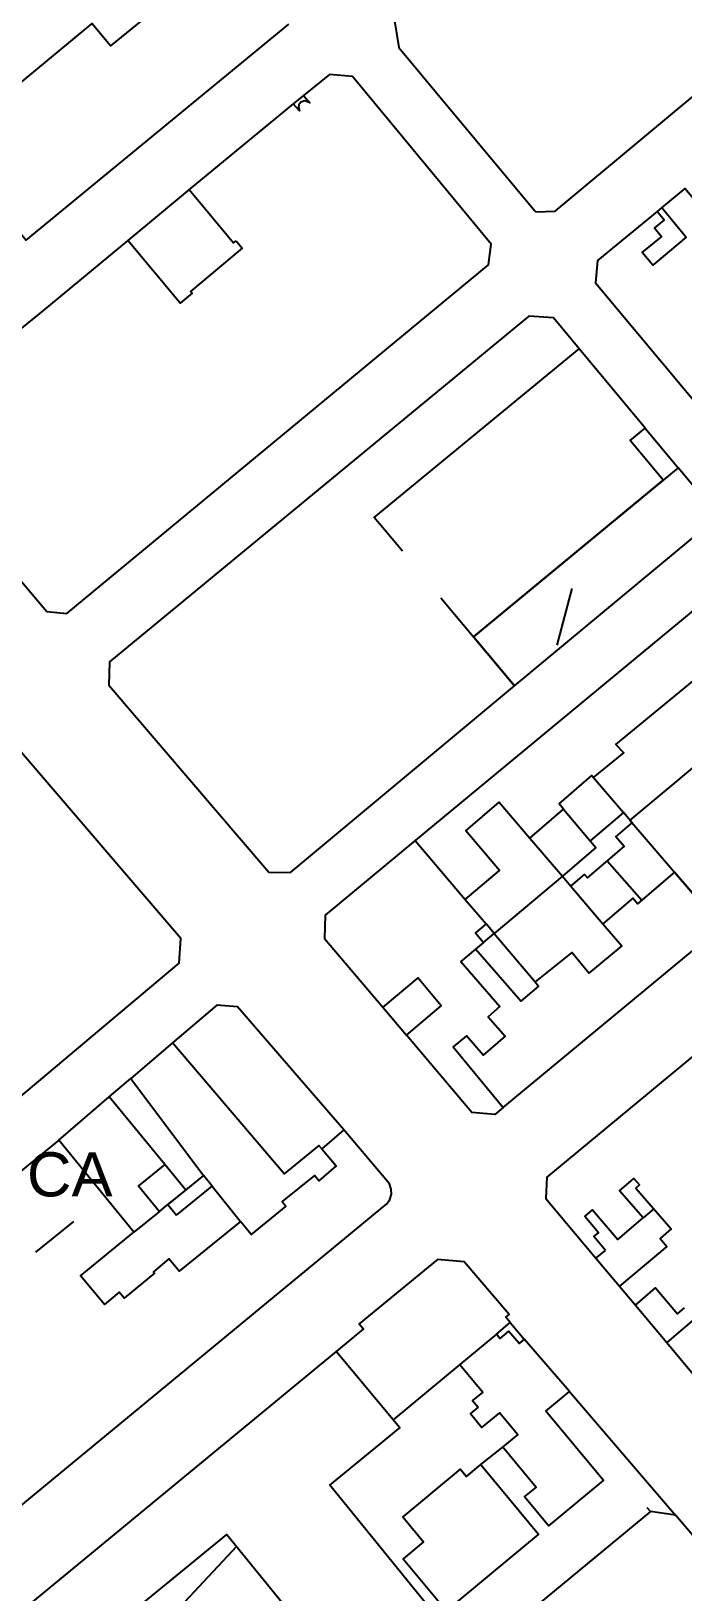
# Model space of a CAD drawing. Header units: millimetres. Extents: x 487814 to 495125, y 4392873 to 4398925.
# Drawn here: x 491763.8 to 491881.8, y 4396840.6 to 4397123.5 of the extents above; entities that cross this region are included whole.
import ezdxf
from ezdxf.enums import TextEntityAlignment as Align

# ---------------------------------------------------------------- set-up
doc = ezdxf.new("R2010")
doc.units = ezdxf.units.MM
doc.linetypes.add('Tramo_BT__380_A_E_Tr', pattern=[2, 1, 1])
for name, color, linetype in [('Cartografia_Base', 8, 'Continuous'), ('Centro_de_Distribucion_rotulo_alias', 7, 'Continuous'), ('Tramo_BT__380_A_E_Trazado', 10, 'Tramo_BT__380_A_E_Tr')]:
    doc.layers.add(name, color=color, linetype=linetype)
doc.styles.get("Standard").update_dxf_attribs({"font": 'arial.ttf'})

msp = doc.modelspace()

# ---------------------------------------------------------------- linework, layer by layer
at = {"layer": 'Cartografia_Base'}
for p, q in [((491813.09, 4397111.82, 126.35), (491811.27, 4397110.31, 126.35)), ((491792.42, 4397094.74, 122.12), (491781.29, 4397085.54, 119.96)), ((491878.02, 4397091.49, 124.87), (491877.19, 4397090.8, 124.87)), ((491875.05, 4397051.5, 128.11), (491881, 4397044.34, 126)), ((491838.02, 4397020.78, 121.96), (491843.95, 4397013.67, 121.73)), ((491865.69, 4396988.18, 124.28), (491871.11, 4396981.84, 124.28)), ((491860.26, 4396982.46, 120.31), (491865.09, 4396976.7, 120.31)), ((491868.17, 4396973.06, 121.38), (491874.45, 4396965.98, 121.38)), ((491861.56, 4396968.49, 121.38), (491867.37, 4396961.69, 121.38)), ((491842.43, 4396966.1, 122.74), (491846.19, 4396961.65, 122.88)), ((491845.76, 4396958.29, 122.73), (491844.3, 4396957.06, 122.53)), ((491789.39, 4396940.11, 128.18), (491781.8, 4396933.66, 127.09)), ((491777.89, 4396930.32, 130.87), (491781.8, 4396933.66, 127.09)), ((491781.8, 4396933.66, 127.09), (491795.01, 4396916.04, 127.08)), ((491768.79, 4396922.44, 132.27), (491777.89, 4396930.32, 130.87)), ((491787.98, 4396918.05, 130.89), (491777.89, 4396930.32, 130.87)), ((491796.58, 4396914.12, 131.01), (491801.7, 4396907.74, 131.01)), ((491876.57, 4396910, 124.94), (491874.66, 4396908.35, 124.72)), ((491771.43, 4396907.74, 132.75), (491764.57, 4396902.13, 132.75)), ((491787.03, 4396909.54, 131.99), (491782.38, 4396905.75, 131.98)), ((491866.09, 4396901.05, 126.57), (491870.38, 4396895.98, 126.57)), ((491873.25, 4396892.56, 126.11), (491878.93, 4396885.79, 126.41)), ((491850.59, 4396889.43, 126.87), (491853.13, 4396886.38, 126.87)), ((491841.45, 4396881.79, 126.02), (491829.35, 4396871.77, 126.95)), ((491861.29, 4396876.88, 126.71), (491880.52, 4396854.47, 126.72)), ((491849.21, 4396866.87, 128.25), (491845.19, 4396863.66, 128.25)), ((491875.33, 4396855.86, 127.8), (491875.97, 4396855.12, 127.81)), ((491800.99, 4396848.78, 133.1), (491784.23, 4396830.95, 133.24))]:
    msp.add_line(p, q, dxfattribs=at)
for points in [[(491834.87, 4397115.14, 121.99), (491855.01, 4397090.88, 121.5), (491855.19, 4397090.7, 121.49), (491858.74, 4397090.84, 121.34), (491905.68, 4397129.99, 121.24), (491906.15, 4397133.87, 121.25), (491880.89, 4397164.28, 121.85), (491877.29, 4397164.71, 121.95), (491829.58, 4397125.33, 122.14), (491830.42, 4397120.51, 122.1), (491834.87, 4397115.14, 121.99)], [(491790.05, 4397130.53, 121.82), (491778.17, 4397120.8, 120.98), (491774.78, 4397124.87, 120.63), (491761.05, 4397113.5, 120.88), (491746.52, 4397130.81, 122.67), (491710.4, 4397100.71, 123.12), (491711.59, 4397098.08, 123.22), (491712.1, 4397096.46, 123.21), (491712.57, 4397094.24, 123.23), (491712.78, 4397091.7, 123.26), (491712.67, 4397089.3, 123.3), (491712.29, 4397087.02, 123.35), (491711.85, 4397085.42, 123.4), (491710.96, 4397083.14, 123.43), (491716.35, 4397076.74, 123.22)], [(491716.35, 4397076.74, 123.22), (491748.37, 4397103.08, 121.58), (491762.84, 4397085.57, 122.44), (491810.46, 4397124.74, 122)], [(491740.65, 4397048.98, 122.67), (491766.59, 4397018.28, 121.9), (491770.26, 4397017.9, 121.89), (491846.63, 4397081.12, 121.69), (491847.1, 4397084.86, 122.11), (491821.99, 4397115.25, 122.12), (491817.83, 4397115.62, 122.15), (491813.09, 4397111.82, 121.94), (491814.25, 4397110.46, 121.77), (491813.38, 4397110.84, 121.8), (491812.63, 4397110.57, 121.79), (491812.29, 4397110.12, 121.76), (491812.19, 4397109.7, 121.72), (491812.39, 4397109, 121.67), (491811.27, 4397110.31, 121.95), (491792.42, 4397094.74, 122.07), (491800.44, 4397085.08, 120.13), (491800.91, 4397085.47, 120.17)], [(491897.24, 4397053.48, 120.6), (491904.91, 4397059.86, 120.49), (491884.74, 4397084.05, 120.94), (491888.6, 4397087.25, 120.86), (491882.24, 4397094.96, 120.88), (491878.02, 4397091.49, 120.96), (491882.46, 4397086.1, 120.95), (491876.41, 4397081.07, 121.04), (491874.51, 4397083.34, 121.07), (491877.97, 4397086.19, 121.01), (491876.7, 4397087.74, 121.01), (491878.49, 4397089.23, 120.98), (491877.19, 4397090.8, 120.98), (491866.39, 4397081.9, 121.18), (491866, 4397077.85, 121.18), (491889.93, 4397049.2, 120.77), (491896.35, 4397054.56, 120.63), (491897.24, 4397053.48, 120.6)], [(491800.91, 4397085.47, 120.17), (491802.01, 4397084.16, 120.17), (491792.64, 4397076.3, 120.02), (491792.93, 4397075.95, 120.04), (491790.77, 4397074.15, 120.09), (491781.29, 4397085.54, 122.14), (491765.87, 4397072.8, 122.23), (491740.76, 4397052.44, 122.74)], [(491863.07, 4397065.89, 121.15), (491858.41, 4397071.5, 121.29), (491853.97, 4397071.78, 121.57), (491777.98, 4397009.18, 121.82), (491777.85, 4397004.93, 121.86), (491806.85, 4396971, 122.65), (491810.75, 4396970.95, 122.68), (491851.35, 4397004.78, 121.44), (491843.95, 4397013.67, 121.73), (491878.28, 4397042.08, 120.63), (491872.34, 4397049.25, 120.86), (491875.05, 4397051.5, 120.78), (491863.07, 4397065.89, 121.15)], [(491831.03, 4397029.19, 122.01), (491825.93, 4397035.33, 121.87), (491863.07, 4397065.89, 121.15)], [(491851.35, 4397004.78, 121.44), (491886.21, 4397033.73, 120.33), (491886.5, 4397037.73, 120.33), (491881, 4397044.34, 120.55), (491843.95, 4397013.67, 121.73), (491851.35, 4397004.78, 121.44)], [(491908.99, 4397011.09, 120.59), (491897, 4397025.53, 120.87), (491892.76, 4397025.92, 120.86), (491833.38, 4396976.78, 122.2), (491842.43, 4396966.1, 120.97), (491848.61, 4396971.32, 120.8), (491842.51, 4396978.54, 121.65), (491848.56, 4396983.71, 121.52), (491854.11, 4396977.21, 120.75), (491860.26, 4396982.46, 120.61), (491859.43, 4396983.44, 120.73), (491865.38, 4396988.55, 120.6), (491865.69, 4396988.18, 120.55), (491871.15, 4396992.65, 120.42), (491869.73, 4396994.19, 120.61), (491892.81, 4397013.17, 120.54), (491898.5, 4397006.29, 120.41), (491902.83, 4397009.87, 120.53), (491904.74, 4397007.56, 120.49), (491908.99, 4397011.09, 120.59)], [(491880.36, 4396971.04, 119.65), (491888.86, 4396961.13, 121.14), (491923.41, 4396989.72, 120.17), (491923.72, 4396993.36, 120.18), (491908.99, 4397011.09, 120.59), (491872.28, 4396980.48, 119.64), (491880.36, 4396971.04, 119.65)], [(491745.57, 4396920.14, 129.3), (491749.51, 4396920.04, 129.03), (491790.6, 4396954.52, 123.67), (491790.89, 4396959.01, 123.38), (491761.94, 4396992.78, 122.02), (491758.18, 4396993.06, 122.09), (491716.71, 4396959.08, 124.93), (491716.33, 4396955.37, 127.53), (491745.57, 4396920.14, 129.3)], [(491872.69, 4396980, 119.58), (491871.11, 4396981.84, 119.8), (491865.09, 4396976.7, 119.93), (491866.11, 4396975.47, 119.79), (491860.03, 4396970.29, 119.92), (491861.56, 4396968.49, 119.71), (491864.05, 4396970.61, 119.65), (491864.58, 4396969.99, 119.58), (491871.22, 4396975.66, 119.45), (491869.7, 4396977.44, 119.65), (491872.69, 4396980, 119.58)], [(491933.37, 4396978.81, 120.13), (491857.23, 4396915.77, 123.06), (491857.04, 4396911.86, 123.02), (491866.09, 4396901.05, 123.28), (491867.82, 4396902.48, 123.07)], [(491833.38, 4396976.78, 124.88), (491817.02, 4396963.25, 125.03), (491816.93, 4396959.01, 125.03), (491827.49, 4396946.53, 125.03)], [(491854.11, 4396977.21, 120.31), (491860.03, 4396970.29, 121.11), (491847.67, 4396959.9, 121.11), (491855.08, 4396951.15, 122.37)], [(491880.36, 4396971.04, 119.65), (491873.64, 4396965.29, 119.92), (491872.78, 4396966.3, 119.77), (491867.37, 4396961.69, 119.99), (491870.8, 4396957.66, 120.6), (491864.85, 4396952.72, 120.82), (491861.72, 4396956.48, 120.36), (491855.08, 4396951.15, 121.06), (491855.72, 4396950.38, 121.07), (491852.49, 4396947.62, 121.42), (491844.3, 4396957.06, 121.28), (491841.65, 4396954.81, 121.56), (491848.71, 4396946.67, 121.68), (491846.6, 4396944.83, 121.91), (491849.66, 4396941.32, 121.96), (491845.7, 4396937.88, 122.38), (491842.68, 4396941.37, 122.33), (491840.25, 4396939.36, 122.59), (491849.32, 4396928.39, 122.73), (491888.86, 4396961.13, 121.14), (491880.36, 4396971.04, 119.65)], [(491846.19, 4396961.65, 120.89), (491844.28, 4396960.04, 121.1), (491845.76, 4396958.29, 121.12), (491847.67, 4396959.9, 120.92), (491846.19, 4396961.65, 120.89)], [(491831.76, 4396941.47, 122.92), (491838.08, 4396946.81, 122.25), (491833.81, 4396951.87, 122.17), (491827.49, 4396946.53, 122.84), (491831.76, 4396941.47, 122.92)], [(491820.4, 4396924.33, 126.29), (491801.18, 4396946.62, 126.58), (491797.41, 4396946.91, 126.58), (491789.39, 4396940.11, 128.18)], [(491849.32, 4396928.39, 125.19), (491847.77, 4396927.12, 125.19), (491843.63, 4396927.44, 125.19), (491831.76, 4396941.47, 125.19)], [(491816.41, 4396920.9, 126.29), (491815.92, 4396921.46, 127.55), (491809.64, 4396916.34, 128.08), (491789.39, 4396940.11, 128.18)], [(491733.95, 4396833.15, 128.06), (491828.24, 4396910.91, 123.83), (491828.77, 4396911.72, 123.79), (491829.04, 4396912.64, 123.75), (491829.03, 4396913.59, 123.71), (491828.73, 4396914.51, 123.69), (491820.4, 4396924.33, 123.55), (491816.41, 4396920.9, 124.16), (491819.06, 4396917.82, 124.04), (491815.91, 4396915.11, 124.64), (491815.09, 4396916.07, 124.67), (491809.24, 4396911.31, 125.76), (491809.91, 4396910.49, 125.73), (491803.63, 4396905.37, 126.9), (491801.7, 4396907.74, 126.97), (491790.59, 4396898.68, 128.12), (491788.74, 4396900.95, 128.59), (491785.92, 4396898.6, 128.62), (491786.12, 4396898.36, 128.6), (491780.64, 4396893.79, 128.09), (491779.72, 4396894.9, 128.18), (491777.06, 4396892.69, 127.93), (491772.73, 4396897.89, 128.34), (491782.38, 4396905.75, 129.14), (491768.79, 4396922.44, 127.89), (491756.24, 4396912.22, 129.42)], [(491788.53, 4396910.77, 131.83), (491791.77, 4396913.41, 131.83), (491787.98, 4396918.05, 131.74), (491783.24, 4396914.18, 131.74), (491787.03, 4396909.54, 131.74), (491788.53, 4396910.77, 131.83)], [(491790.1, 4396908.84, 131.83), (491796.58, 4396914.12, 131.83), (491795.01, 4396916.04, 131.83), (491788.53, 4396910.77, 131.83), (491790.1, 4396908.84, 131.83)], [(491867.82, 4396902.48, 123.07), (491865.74, 4396904.98, 123.01), (491866.57, 4396905.67, 122.92), (491864.08, 4396908.61, 122.85), (491865.5, 4396909.81, 122.68), (491870.08, 4396904.44, 122.8), (491874.66, 4396908.35, 122.26), (491870.39, 4396913.28, 122.15), (491872.95, 4396915.51, 121.85), (491873.98, 4396914.33, 121.87), (491873.31, 4396913.75, 121.95), (491879.73, 4396906.38, 122.11), (491877.72, 4396904.63, 122.35), (491878.94, 4396903.2, 122.38), (491870.38, 4396895.98, 123.39), (491873.25, 4396892.56, 123.47), (491876.88, 4396895.66, 123.04), (491880.88, 4396890.99, 123.14), (491882.14, 4396892.06, 123)], [(491848.08, 4396887.28, 125.4), (491850.59, 4396889.43, 124.87), (491849.79, 4396890.37, 124.81), (491850.39, 4396890.87, 124.68), (491842.24, 4396900.4, 123.83), (491837.39, 4396900.81, 123.64), (491823.22, 4396889.14, 124.31), (491823.98, 4396888.23, 124.48), (491819.06, 4396884.17, 124.69)], [(491844.74, 4396874.08, 127.11), (491843.35, 4396872.93, 127.12), (491845.46, 4396870.38, 127.56), (491848.68, 4396873.05, 127.4), (491851.93, 4396869.12, 127.69), (491849.21, 4396866.87, 128.25), (491855.25, 4396859.58, 128.13), (491853.15, 4396857.84, 128.17), (491857.56, 4396852.53, 128.01), (491867.45, 4396860.74, 127.56), (491857.01, 4396873.32, 126.64), (491861.29, 4396876.88, 125.61), (491853.13, 4396886.38, 125.09), (491852.18, 4396885.57, 125.29), (491850.28, 4396887.85, 125.13), (491848.69, 4396886.53, 125.46), (491848.08, 4396887.28, 125.4), (491841.45, 4396881.79, 126.02), (491845.6, 4396876.77, 126.9), (491843.77, 4396875.26, 126.91), (491844.74, 4396874.08, 127.11)], [(491883.91, 4396889.98, 123.04), (491878.93, 4396885.79, 123.63), (491884.96, 4396878.59, 123.84)], [(491771.76, 4396817.34, 127.84), (491784.35, 4396830.5, 127.07), (491784.23, 4396830.95, 127.05), (491778.92, 4396832.43, 127.11), (491776.21, 4396830.2, 127.26), (491774.07, 4396831.06, 127.28), (491772.42, 4396833.12, 127.23), (491775.21, 4396835.42, 127.08), (491777.24, 4396832.96, 127.13), (491799.2, 4396851, 126.15), (491821.89, 4396823.12, 128.14), (491837.47, 4396835.8, 128.24), (491817.86, 4396859.9, 127.48), (491830.58, 4396870.29, 127.22), (491819.06, 4396884.17, 124.69), (491752.27, 4396829.14, 127.83), (491753.2, 4396824.75, 127.84), (491771.76, 4396817.34, 127.84)], [(491839.01, 4396837.14, 128.2), (491855.7, 4396850.99, 128.01), (491845.19, 4396863.66, 128.25), (491842.61, 4396861.52, 128.41), (491841.53, 4396862.82, 128.31), (491831.09, 4396854.17, 128.59), (491834.85, 4396849.63, 128.73), (491831.18, 4396846.58, 128.6), (491839.01, 4396837.14, 128.2)], [(491900.7, 4396830.83, 125.85), (491880.52, 4396854.47, 125.93), (491875.97, 4396855.12, 127.55), (491818.24, 4396807.43, 127.63), (491825.72, 4396798.13, 128.03), (491833.8, 4396804.79, 128), (491850.54, 4396784.55, 127.27), (491855.63, 4396788.85, 127.37), (491853.65, 4396791.21, 127.41), (491900.7, 4396830.83, 125.85)]]:
    msp.add_polyline3d(points, dxfattribs=at)
at = {"layer": 'Tramo_BT__380_A_E_Trazado', "flags": 128}
msp.add_lwpolyline([(491859.11, 4397012.16), (491861.78, 4397022.47)], dxfattribs=at)

# ---------------------------------------------------------------- texts
at = {"layer": 'Centro_de_Distribucion_rotulo_alias'}
msp.add_text('SANIINCA', height=8, dxfattribs=at).set_placement((491725.75, 4396909.85), align=Align.BOTTOM_LEFT)

doc.saveas('drawing.dxf')
